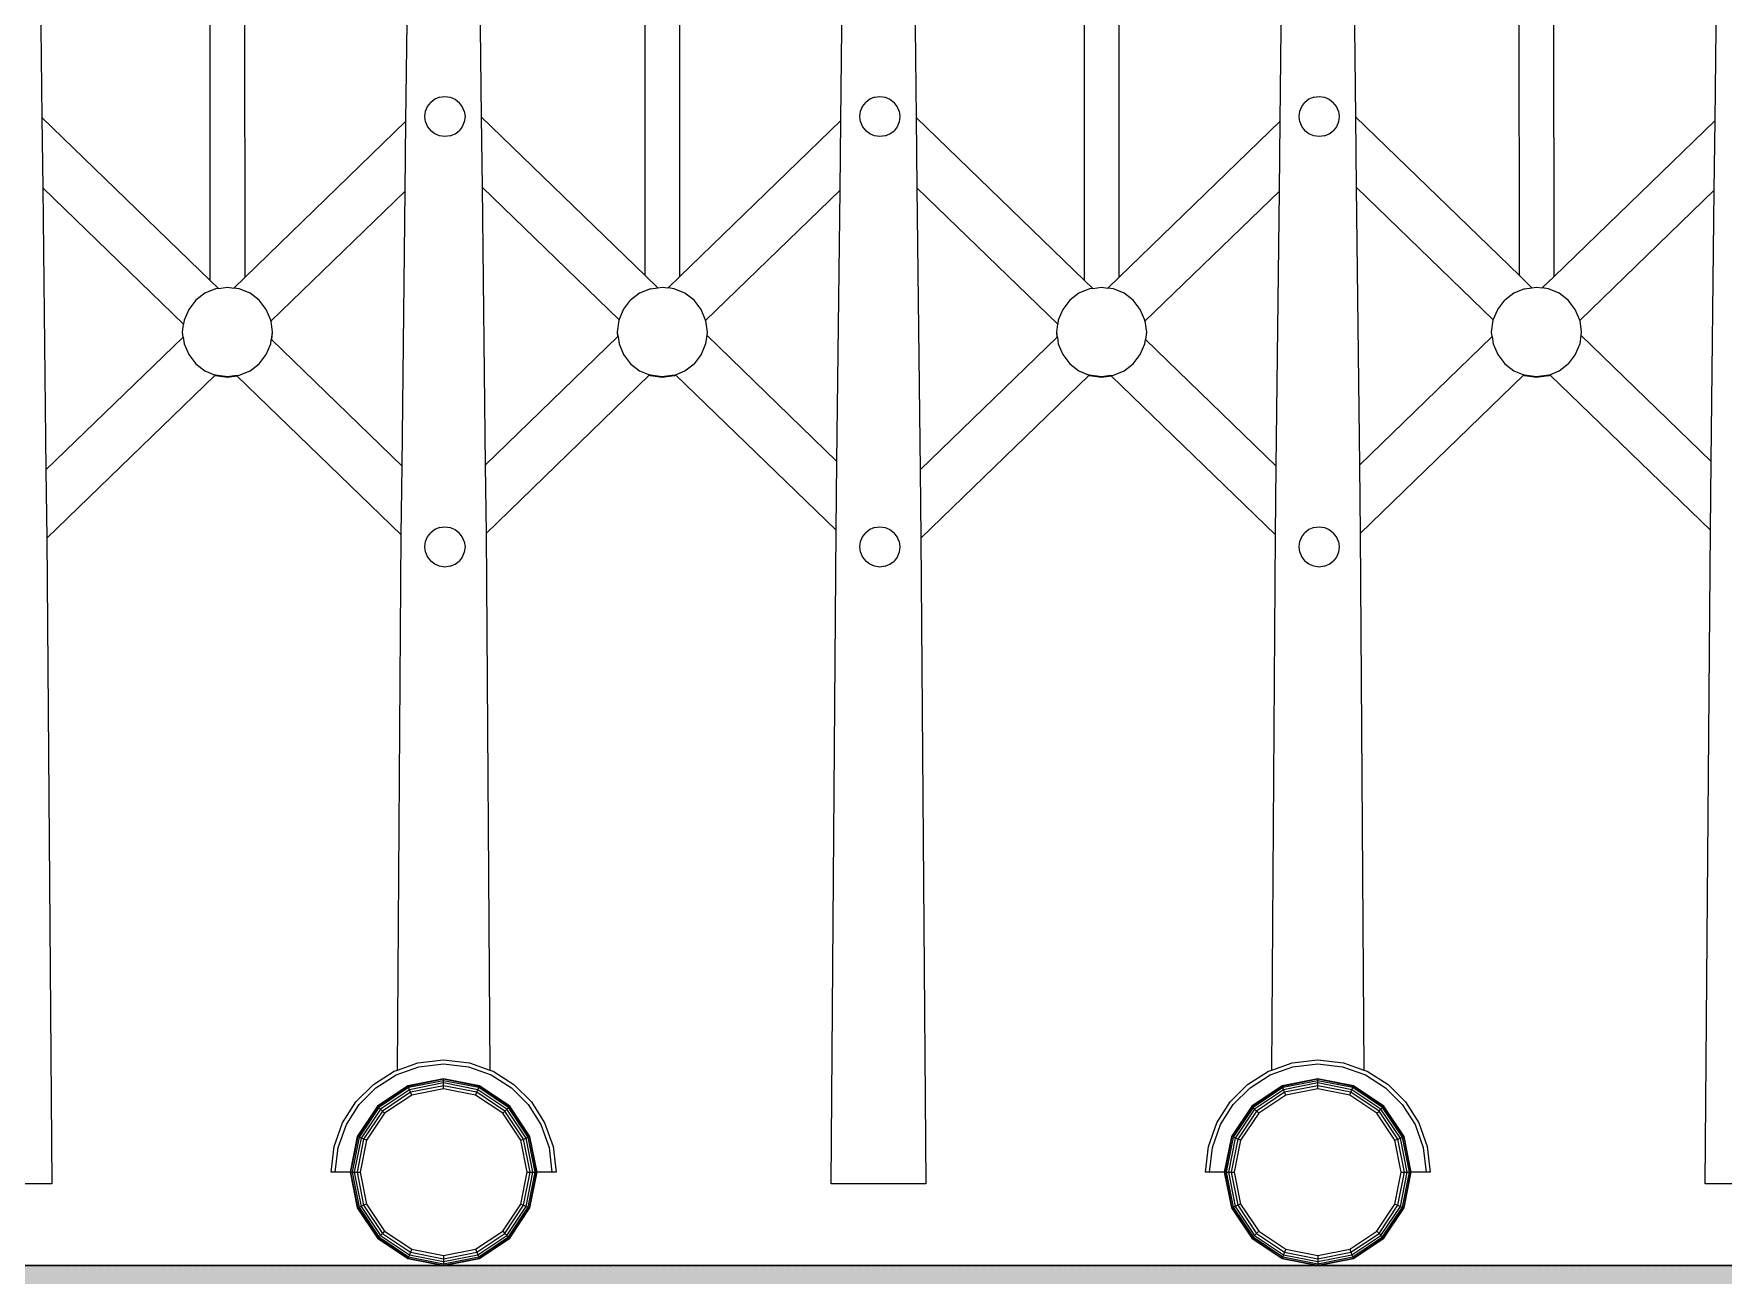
# Model space of a CAD drawing. Extents: x -202236 to 1002404, y -663931 to 1550022.
# Drawn here: x -61065 to -60052, y -351726 to -350982 of the extents above; entities that cross this region are included whole.
import ezdxf

# ---------------------------------------------------------------- set-up
doc = ezdxf.new("R2010")
doc.units = 0
doc.linetypes.add('DOTE', pattern=[2.42, 2, -0.2, 0.02, -0.2])
doc.layers.add('A-AXIS-DOTE', color=14, linetype='DOTE')
doc.layers.add('A-SFCE', color=30, linetype='Continuous')

msp = doc.modelspace()

# ---------------------------------------------------------------- hatches: boundary and pattern name
h = msp.add_hatch()
h.set_pattern_fill('混凝土', color=8, scale=15, angle=-21.69758, style=0, double=1)
h.set_pattern_definition([(50, (-68561.18, -351851.65), (107.589, -9.4128), [11.25, -123.75]), (355, (-68561.18, -351851.65), (-20.8127, 112.8288), [9, -99]), (100.4514, (-68552.21, -351852.44), (86.7764, 103.4159), [9.561, -105.1713]), (46.1842, (-68561.18, -351821.65), (160.0862, -24.8279), [16.875, -185.625]), (96.6356, (-68547.84, -351823.72), (140.1994, 146.1177), [14.3415, -157.757]), (351.1842, (-68561.18, -351821.65), (140.1993, 146.1178), [13.5, -148.5]), (21, (-68546.18, -351829.15), (89.53606, -60.39283), [11.25, -123.75]), (326, (-68546.18, -351829.15), (36.4973, 108.7725), [9, -99]), (71.4514, (-68538.72, -351834.18), (126.0334, 48.3796), [9.561, -105.1713]), (37.5, (-68561.177, -351851.65), (1.82398, 49.93408), [0, -97.8, 0, -100.5, 0, -99.375]), (7.5, (-68561.18, -351851.65), (39.46043, 59.16176), [0, -57.3, 0, -95.55, 0, -37.875]), (327.5, (-68594.627, -351851.65), (80.07337, -3.38323), [0, -37.5, 0, -117, 0, -155.25]), (317.5, (-68609.63, -351851.65), (87.47793, 15.01575), [0, -48.75, 0, -77.7, 0, -110.25])])
h.paths.add_polyline_path([(-55555.67, -351920.63), (-55555.67, -351720.63), (-70458.23, -351720.63), (-70458.23, -351920.63)])

# ---------------------------------------------------------------- linework, layer by layer
at = {"color": 250}
for p, q in [((-60698.53, -351126.81), (-60698.62, -350820.49)), ((-60677.7, -351127.29), (-60677.8, -350820.16)), ((-60174.42, -351126.81), (-60174.51, -350820.49)), ((-60153.6, -351127.29), (-60153.69, -350820.16)), ((-60959.27, -351129.65), (-60959.36, -350823.23)), ((-60938.44, -351127.71), (-60938.54, -350823)), ((-60435.16, -351129.65), (-60435.25, -350823.23)), ((-60414.33, -351127.71), (-60414.43, -350823)), ((-60841.94, -351034.17), (-60840.6, -350917.9)), ((-60798.15, -350916.96), (-60796.84, -351031.55)), ((-60581.19, -351033.75), (-60579.83, -350915.09)), ((-60317.83, -351034.17), (-60316.5, -350917.9)), ((-60274.04, -350916.96), (-60272.73, -351031.55)), ((-60057.09, -351033.75), (-60055.73, -350915.09)), ((-61061.46, -350922.2), (-61060.21, -351031.84)), ((-60537.35, -350922.2), (-60536.1, -351031.84)), ((-60828.96, -351025.33), (-60827.08, -351022.89)), ((-60824.65, -351021.01), (-60827.08, -351022.89)), ((-60821.77, -351019.8), (-60824.65, -351021.01)), ((-60821.77, -351019.8), (-60818.58, -351019.37)), ((-60818.58, -351019.37), (-60815.38, -351019.8)), ((-60815.38, -351019.8), (-60812.51, -351021.01)), ((-60812.51, -351021.01), (-60810.08, -351022.89)), ((-60808.2, -351025.33), (-60810.08, -351022.89)), ((-60568.22, -351025.33), (-60566.34, -351022.89)), ((-60563.91, -351021.01), (-60566.34, -351022.89)), ((-60561.04, -351019.8), (-60563.91, -351021.01)), ((-60561.04, -351019.8), (-60557.84, -351019.37)), ((-60557.84, -351019.37), (-60554.65, -351019.8)), ((-60554.65, -351019.8), (-60551.77, -351021.01)), ((-60551.77, -351021.01), (-60549.34, -351022.89)), ((-60547.46, -351025.33), (-60549.34, -351022.89)), ((-60304.85, -351025.33), (-60302.97, -351022.89)), ((-60300.54, -351021.01), (-60302.97, -351022.89)), ((-60297.66, -351019.8), (-60300.54, -351021.01)), ((-60297.66, -351019.8), (-60294.47, -351019.37)), ((-60294.47, -351019.37), (-60291.28, -351019.8)), ((-60291.28, -351019.8), (-60288.4, -351021.01)), ((-60288.4, -351021.01), (-60285.97, -351022.89)), ((-60284.09, -351025.33), (-60285.97, -351022.89)), ((-61060.21, -351031.84), (-60959.27, -351129.65)), ((-61060.21, -351031.84), (-61059.72, -351074.05)), ((-60830.6, -351031.39), (-60830.17, -351028.2)), ((-60830.17, -351034.59), (-60830.6, -351031.39)), ((-60830.17, -351028.2), (-60828.96, -351025.33)), ((-60806.98, -351028.2), (-60808.2, -351025.33)), ((-60806.98, -351028.2), (-60806.55, -351031.39)), ((-60806.55, -351031.39), (-60806.98, -351034.59)), ((-60796.84, -351031.55), (-60698.53, -351126.81)), ((-60796.84, -351031.55), (-60796.36, -351073.76)), ((-60569.87, -351031.39), (-60569.44, -351028.2)), ((-60569.44, -351034.59), (-60569.87, -351031.39)), ((-60569.44, -351028.2), (-60568.22, -351025.33)), ((-60546.24, -351028.2), (-60547.46, -351025.33)), ((-60546.24, -351028.2), (-60545.81, -351031.39)), ((-60545.81, -351031.39), (-60546.24, -351034.59)), ((-60536.1, -351031.84), (-60435.16, -351129.65)), ((-60536.1, -351031.84), (-60535.61, -351074.05)), ((-60306.5, -351031.39), (-60306.07, -351028.2)), ((-60306.07, -351034.59), (-60306.5, -351031.39)), ((-60306.07, -351028.2), (-60304.85, -351025.33)), ((-60282.87, -351028.2), (-60284.09, -351025.33)), ((-60282.87, -351028.2), (-60282.44, -351031.39)), ((-60282.44, -351031.39), (-60282.87, -351034.59)), ((-60272.73, -351031.55), (-60174.42, -351126.81)), ((-60272.73, -351031.55), (-60272.25, -351073.76)), ((-60938.44, -351127.71), (-60841.94, -351034.17)), ((-60842.42, -351076.04), (-60841.94, -351034.17)), ((-60830.17, -351034.59), (-60828.96, -351037.46)), ((-60828.96, -351037.46), (-60827.08, -351039.89)), ((-60824.65, -351041.78), (-60827.08, -351039.89)), ((-60821.77, -351042.99), (-60824.65, -351041.78)), ((-60818.58, -351043.42), (-60821.77, -351042.99)), ((-60815.38, -351042.99), (-60818.58, -351043.42)), ((-60815.38, -351042.99), (-60812.51, -351041.78)), ((-60812.51, -351041.78), (-60810.08, -351039.89)), ((-60808.2, -351037.46), (-60810.08, -351039.89)), ((-60806.98, -351034.59), (-60808.2, -351037.46)), ((-60677.7, -351127.29), (-60581.19, -351033.75)), ((-60581.67, -351075.62), (-60581.19, -351033.75)), ((-60569.44, -351034.59), (-60568.22, -351037.46)), ((-60568.22, -351037.46), (-60566.34, -351039.89)), ((-60563.91, -351041.78), (-60566.34, -351039.89)), ((-60561.04, -351042.99), (-60563.91, -351041.78)), ((-60557.84, -351043.42), (-60561.04, -351042.99)), ((-60554.65, -351042.99), (-60557.84, -351043.42)), ((-60554.65, -351042.99), (-60551.77, -351041.78)), ((-60551.77, -351041.78), (-60549.34, -351039.89)), ((-60547.46, -351037.46), (-60549.34, -351039.89)), ((-60546.24, -351034.59), (-60547.46, -351037.46)), ((-60414.33, -351127.71), (-60317.83, -351034.17)), ((-60318.31, -351076.04), (-60317.83, -351034.17)), ((-60306.07, -351034.59), (-60304.85, -351037.46)), ((-60304.85, -351037.46), (-60302.97, -351039.89)), ((-60300.54, -351041.78), (-60302.97, -351039.89)), ((-60297.66, -351042.99), (-60300.54, -351041.78)), ((-60294.47, -351043.42), (-60297.66, -351042.99)), ((-60291.28, -351042.99), (-60294.47, -351043.42)), ((-60291.28, -351042.99), (-60288.4, -351041.78)), ((-60288.4, -351041.78), (-60285.97, -351039.89)), ((-60284.09, -351037.46), (-60285.97, -351039.89)), ((-60282.87, -351034.59), (-60284.09, -351037.46)), ((-60153.6, -351127.29), (-60057.09, -351033.75)), ((-60057.57, -351075.62), (-60057.09, -351033.75)), ((-60714.19, -351153.38), (-60796.36, -351073.76)), ((-60796.36, -351073.76), (-60794.44, -351240.45)), ((-60190.08, -351153.38), (-60272.25, -351073.76)), ((-60272.25, -351073.76), (-60270.34, -351240.45)), ((-60975.28, -351155.88), (-61059.72, -351074.05)), ((-61059.72, -351074.05), (-61057.78, -351243.38)), ((-60842.42, -351076.04), (-60922.98, -351154.13)), ((-60844.31, -351241.05), (-60842.42, -351076.04)), ((-60581.67, -351075.62), (-60662.29, -351153.76)), ((-60583.54, -351238.24), (-60581.67, -351075.62)), ((-60451.17, -351155.88), (-60535.61, -351074.05)), ((-60535.61, -351074.05), (-60533.67, -351243.38)), ((-60318.31, -351076.04), (-60398.88, -351154.13)), ((-60320.2, -351241.05), (-60318.31, -351076.04)), ((-60057.57, -351075.62), (-60138.19, -351153.76)), ((-60059.43, -351238.24), (-60057.57, -351075.62)), ((-60956.16, -351134.67), (-60962.59, -351137.38)), ((-60959.27, -351129.65), (-60954.34, -351134.42)), ((-60954.34, -351134.42), (-60956.16, -351134.67)), ((-60954.34, -351134.42), (-60949.02, -351133.71)), ((-60949.02, -351133.71), (-60945.17, -351134.22)), ((-60945.17, -351134.22), (-60938.44, -351127.71)), ((-60941.87, -351134.67), (-60945.17, -351134.22)), ((-60935.44, -351137.38), (-60941.87, -351134.67)), ((-60695.43, -351134.67), (-60701.85, -351137.38)), ((-60698.53, -351126.81), (-60691.03, -351134.08)), ((-60695.43, -351134.67), (-60691.03, -351134.08)), ((-60691.03, -351134.08), (-60688.28, -351133.71)), ((-60688.28, -351133.71), (-60684.8, -351134.17)), ((-60677.7, -351127.29), (-60684.8, -351134.17)), ((-60681.13, -351134.67), (-60684.8, -351134.17)), ((-60674.7, -351137.38), (-60681.13, -351134.67)), ((-60432.05, -351134.67), (-60438.48, -351137.38)), ((-60435.16, -351129.65), (-60430.24, -351134.42)), ((-60430.24, -351134.42), (-60432.05, -351134.67)), ((-60430.24, -351134.42), (-60424.91, -351133.71)), ((-60424.91, -351133.71), (-60421.06, -351134.22)), ((-60421.06, -351134.22), (-60414.33, -351127.71)), ((-60417.76, -351134.67), (-60421.06, -351134.22)), ((-60411.33, -351137.38), (-60417.76, -351134.67)), ((-60171.32, -351134.67), (-60177.74, -351137.38)), ((-60174.42, -351126.81), (-60166.92, -351134.08)), ((-60171.32, -351134.67), (-60166.92, -351134.08)), ((-60166.92, -351134.08), (-60164.17, -351133.71)), ((-60164.17, -351133.71), (-60160.7, -351134.17)), ((-60153.6, -351127.29), (-60160.7, -351134.17)), ((-60157.02, -351134.67), (-60160.7, -351134.17)), ((-60150.6, -351137.38), (-60157.02, -351134.67)), ((-60968.03, -351141.59), (-60972.24, -351147.04)), ((-60962.59, -351137.38), (-60968.03, -351141.59)), ((-60930, -351141.59), (-60935.44, -351137.38)), ((-60925.79, -351147.04), (-60930, -351141.59)), ((-60711.51, -351147.04), (-60707.3, -351141.59)), ((-60701.85, -351137.38), (-60707.3, -351141.59)), ((-60669.26, -351141.59), (-60674.7, -351137.38)), ((-60665.05, -351147.04), (-60669.26, -351141.59)), ((-60443.93, -351141.59), (-60448.14, -351147.04)), ((-60438.48, -351137.38), (-60443.93, -351141.59)), ((-60405.89, -351141.59), (-60411.33, -351137.38)), ((-60401.68, -351147.04), (-60405.89, -351141.59)), ((-60187.4, -351147.04), (-60183.19, -351141.59)), ((-60177.74, -351137.38), (-60183.19, -351141.59)), ((-60145.15, -351141.59), (-60150.6, -351137.38)), ((-60140.94, -351147.04), (-60145.15, -351141.59)), ((-60974.96, -351153.46), (-60975.28, -351155.88)), ((-60972.24, -351147.04), (-60974.96, -351153.46)), ((-60923.07, -351153.46), (-60925.79, -351147.04)), ((-60922.98, -351154.13), (-60923.07, -351153.46)), ((-60922.98, -351154.13), (-60922.11, -351160.61)), ((-60715.18, -351160.61), (-60714.22, -351153.46)), ((-60714.22, -351153.46), (-60714.19, -351153.38)), ((-60714.19, -351153.38), (-60711.51, -351147.04)), ((-60662.33, -351153.46), (-60665.05, -351147.04)), ((-60662.29, -351153.76), (-60662.33, -351153.46)), ((-60662.29, -351153.76), (-60661.37, -351160.61)), ((-60450.85, -351153.46), (-60451.17, -351155.88)), ((-60448.14, -351147.04), (-60450.85, -351153.46)), ((-60398.96, -351153.46), (-60401.68, -351147.04)), ((-60398.88, -351154.13), (-60398.96, -351153.46)), ((-60398.88, -351154.13), (-60398, -351160.61)), ((-60191.07, -351160.61), (-60190.11, -351153.46)), ((-60190.11, -351153.46), (-60190.08, -351153.38)), ((-60190.08, -351153.38), (-60187.4, -351147.04)), ((-60138.23, -351153.46), (-60140.94, -351147.04)), ((-60138.19, -351153.76), (-60138.23, -351153.46)), ((-60138.19, -351153.76), (-60137.26, -351160.61)), ((-61057.78, -351243.38), (-60975.55, -351163.67)), ((-60975.92, -351160.61), (-60975.28, -351155.88)), ((-60975.9, -351160.77), (-60975.92, -351160.61)), ((-60975.92, -351160.92), (-60975.9, -351160.77)), ((-60975.55, -351163.67), (-60975.92, -351160.92)), ((-60975.51, -351163.64), (-60975.9, -351160.77)), ((-60975.55, -351163.67), (-60975.51, -351163.64)), ((-60975.51, -351163.64), (-60974.96, -351167.76)), ((-60923.07, -351167.76), (-60922.71, -351165.08)), ((-60922.13, -351160.77), (-60922.71, -351165.08)), ((-60922.71, -351165.08), (-60922.67, -351165.11)), ((-60922.11, -351160.92), (-60922.67, -351165.11)), ((-60922.67, -351165.11), (-60844.31, -351241.05)), ((-60922.11, -351160.61), (-60922.13, -351160.77)), ((-60922.13, -351160.77), (-60922.11, -351160.92)), ((-60794.44, -351240.45), (-60714.86, -351163.31)), ((-60715.16, -351160.77), (-60715.18, -351160.61)), ((-60715.18, -351160.92), (-60715.16, -351160.77)), ((-60714.86, -351163.31), (-60715.18, -351160.92)), ((-60714.82, -351163.27), (-60715.16, -351160.77)), ((-60714.86, -351163.31), (-60714.82, -351163.27)), ((-60714.82, -351163.27), (-60714.22, -351167.76)), ((-60661.64, -351162.56), (-60662.33, -351167.76)), ((-60661.39, -351160.77), (-60661.64, -351162.56)), ((-60661.64, -351162.56), (-60661.6, -351162.6)), ((-60661.37, -351160.92), (-60661.6, -351162.6)), ((-60661.6, -351162.6), (-60583.54, -351238.24)), ((-60661.37, -351160.61), (-60661.39, -351160.77)), ((-60661.39, -351160.77), (-60661.37, -351160.92)), ((-60533.67, -351243.38), (-60451.44, -351163.67)), ((-60451.81, -351160.61), (-60451.17, -351155.88)), ((-60451.79, -351160.77), (-60451.81, -351160.61)), ((-60451.81, -351160.92), (-60451.79, -351160.77)), ((-60451.44, -351163.67), (-60451.81, -351160.92)), ((-60451.4, -351163.64), (-60451.79, -351160.77)), ((-60451.44, -351163.67), (-60451.4, -351163.64)), ((-60451.4, -351163.64), (-60450.85, -351167.76)), ((-60398.96, -351167.76), (-60398.6, -351165.08)), ((-60398.02, -351160.77), (-60398.6, -351165.08)), ((-60398.6, -351165.08), (-60398.57, -351165.11)), ((-60398, -351160.92), (-60398.57, -351165.11)), ((-60398.57, -351165.11), (-60320.2, -351241.05)), ((-60398, -351160.61), (-60398.02, -351160.77)), ((-60398.02, -351160.77), (-60398, -351160.92)), ((-60270.34, -351240.45), (-60190.75, -351163.31)), ((-60191.05, -351160.77), (-60191.07, -351160.61)), ((-60191.07, -351160.92), (-60191.05, -351160.77)), ((-60190.75, -351163.31), (-60191.07, -351160.92)), ((-60190.72, -351163.27), (-60191.05, -351160.77)), ((-60190.75, -351163.31), (-60190.72, -351163.27)), ((-60190.72, -351163.27), (-60190.11, -351167.76)), ((-60137.53, -351162.56), (-60138.23, -351167.76)), ((-60137.29, -351160.77), (-60137.53, -351162.56)), ((-60137.53, -351162.56), (-60137.49, -351162.6)), ((-60137.26, -351160.92), (-60137.49, -351162.6)), ((-60137.49, -351162.6), (-60059.43, -351238.24)), ((-60137.26, -351160.61), (-60137.29, -351160.77)), ((-60137.29, -351160.77), (-60137.26, -351160.92)), ((-60974.96, -351167.76), (-60972.24, -351174.18)), ((-60972.24, -351174.18), (-60968.03, -351179.63)), ((-60930, -351179.63), (-60925.79, -351174.18)), ((-60925.79, -351174.18), (-60923.07, -351167.76)), ((-60714.22, -351167.76), (-60711.51, -351174.18)), ((-60711.51, -351174.18), (-60707.3, -351179.63)), ((-60665.05, -351174.18), (-60669.26, -351179.63)), ((-60662.33, -351167.76), (-60665.05, -351174.18)), ((-60450.85, -351167.76), (-60448.14, -351174.18)), ((-60448.14, -351174.18), (-60443.93, -351179.63)), ((-60405.89, -351179.63), (-60401.68, -351174.18)), ((-60401.68, -351174.18), (-60398.96, -351167.76)), ((-60190.11, -351167.76), (-60187.4, -351174.18)), ((-60187.4, -351174.18), (-60183.19, -351179.63)), ((-60140.94, -351174.18), (-60145.15, -351179.63)), ((-60138.23, -351167.76), (-60140.94, -351174.18)), ((-60968.03, -351179.63), (-60962.59, -351183.84)), ((-60962.59, -351183.84), (-60956.35, -351186.47)), ((-60941.87, -351186.55), (-60935.44, -351183.84)), ((-60935.44, -351183.84), (-60930, -351179.63)), ((-60707.3, -351179.63), (-60701.85, -351183.84)), ((-60701.85, -351183.84), (-60695.91, -351186.35)), ((-60680.31, -351186.21), (-60674.7, -351183.84)), ((-60674.7, -351183.84), (-60669.26, -351179.63)), ((-60443.93, -351179.63), (-60438.48, -351183.84)), ((-60438.48, -351183.84), (-60432.25, -351186.47)), ((-60417.76, -351186.55), (-60411.33, -351183.84)), ((-60411.33, -351183.84), (-60405.89, -351179.63)), ((-60183.19, -351179.63), (-60177.74, -351183.84)), ((-60177.74, -351183.84), (-60171.81, -351186.35)), ((-60156.2, -351186.21), (-60150.6, -351183.84)), ((-60150.6, -351183.84), (-60145.15, -351179.63)), ((-60956.58, -351186.69), (-61057.31, -351284.33)), ((-60956.35, -351186.47), (-60956.58, -351186.69)), ((-60956.16, -351186.86), (-60956.58, -351186.69)), ((-60956.16, -351186.55), (-60956.35, -351186.47)), ((-60949.02, -351187.52), (-60956.16, -351186.55)), ((-60949.02, -351187.82), (-60956.16, -351186.86)), ((-60943.41, -351186.76), (-60949.02, -351187.52)), ((-60943.13, -351187.03), (-60949.02, -351187.82)), ((-60943.41, -351186.76), (-60941.87, -351186.55)), ((-60943.13, -351187.03), (-60943.41, -351186.76)), ((-60844.78, -351282.33), (-60943.13, -351187.03)), ((-60696.14, -351186.56), (-60793.97, -351281.4)), ((-60695.91, -351186.35), (-60696.14, -351186.56)), ((-60695.43, -351186.86), (-60696.14, -351186.56)), ((-60695.43, -351186.55), (-60695.91, -351186.35)), ((-60688.28, -351187.52), (-60695.43, -351186.55)), ((-60688.28, -351187.82), (-60695.43, -351186.86)), ((-60681.13, -351186.55), (-60688.28, -351187.52)), ((-60681.13, -351186.86), (-60688.28, -351187.82)), ((-60681.13, -351186.55), (-60680.31, -351186.21)), ((-60681.13, -351186.86), (-60680.09, -351186.42)), ((-60680.09, -351186.42), (-60680.31, -351186.21)), ((-60584.01, -351279.52), (-60680.09, -351186.42)), ((-60432.47, -351186.69), (-60533.2, -351284.33)), ((-60432.25, -351186.47), (-60432.47, -351186.69)), ((-60432.05, -351186.86), (-60432.47, -351186.69)), ((-60432.05, -351186.55), (-60432.25, -351186.47)), ((-60424.91, -351187.52), (-60432.05, -351186.55)), ((-60424.91, -351187.82), (-60432.05, -351186.86)), ((-60419.3, -351186.76), (-60424.91, -351187.52)), ((-60419.02, -351187.03), (-60424.91, -351187.82)), ((-60419.3, -351186.76), (-60417.76, -351186.55)), ((-60419.02, -351187.03), (-60419.3, -351186.76)), ((-60320.67, -351282.33), (-60419.02, -351187.03)), ((-60172.03, -351186.56), (-60269.87, -351281.4)), ((-60171.81, -351186.35), (-60172.03, -351186.56)), ((-60171.32, -351186.86), (-60172.03, -351186.56)), ((-60171.32, -351186.55), (-60171.81, -351186.35)), ((-60164.17, -351187.52), (-60171.32, -351186.55)), ((-60164.17, -351187.82), (-60171.32, -351186.86)), ((-60157.02, -351186.55), (-60164.17, -351187.52)), ((-60157.02, -351186.86), (-60164.17, -351187.82)), ((-60157.02, -351186.55), (-60156.2, -351186.21)), ((-60157.02, -351186.86), (-60155.98, -351186.42)), ((-60155.98, -351186.42), (-60156.2, -351186.21)), ((-60059.9, -351279.52), (-60155.98, -351186.42)), ((-61057.78, -351243.38), (-61057.31, -351284.33)), ((-60844.78, -351282.33), (-60844.31, -351241.05)), ((-60794.44, -351240.45), (-60793.97, -351281.4)), ((-60584.01, -351279.52), (-60583.54, -351238.24)), ((-60533.67, -351243.38), (-60533.2, -351284.33)), ((-60320.67, -351282.33), (-60320.2, -351241.05)), ((-60270.34, -351240.45), (-60269.87, -351281.4)), ((-60059.9, -351279.52), (-60059.43, -351238.24)), ((-61057.31, -351284.33), (-61054.33, -351671.58)), ((-60847, -351603.33), (-60844.78, -351282.33)), ((-60830.6, -351289.55), (-60830.17, -351286.35)), ((-60830.17, -351286.35), (-60828.96, -351283.48)), ((-60828.96, -351283.48), (-60827.08, -351281.05)), ((-60824.65, -351279.17), (-60827.08, -351281.05)), ((-60821.77, -351277.95), (-60824.65, -351279.17)), ((-60821.77, -351277.95), (-60818.58, -351277.52)), ((-60818.58, -351277.52), (-60815.38, -351277.95)), ((-60815.38, -351277.95), (-60812.51, -351279.17)), ((-60812.51, -351279.17), (-60810.08, -351281.05)), ((-60808.2, -351283.48), (-60810.08, -351281.05)), ((-60806.98, -351286.35), (-60808.2, -351283.48)), ((-60806.98, -351286.35), (-60806.55, -351289.55)), ((-60793.97, -351281.4), (-60791.75, -351603.33)), ((-60587.04, -351671.58), (-60584.01, -351279.52)), ((-60569.87, -351289.55), (-60569.44, -351286.35)), ((-60569.44, -351286.35), (-60568.22, -351283.48)), ((-60568.22, -351283.48), (-60566.34, -351281.05)), ((-60563.91, -351279.17), (-60566.34, -351281.05)), ((-60561.04, -351277.95), (-60563.91, -351279.17)), ((-60561.04, -351277.95), (-60557.84, -351277.52)), ((-60557.84, -351277.52), (-60554.65, -351277.95)), ((-60554.65, -351277.95), (-60551.77, -351279.17)), ((-60551.77, -351279.17), (-60549.34, -351281.05)), ((-60547.46, -351283.48), (-60549.34, -351281.05)), ((-60546.24, -351286.35), (-60547.46, -351283.48)), ((-60546.24, -351286.35), (-60545.81, -351289.55)), ((-60533.2, -351284.33), (-60530.23, -351671.58)), ((-60322.89, -351603.33), (-60320.67, -351282.33)), ((-60306.5, -351289.55), (-60306.07, -351286.35)), ((-60306.07, -351286.35), (-60304.85, -351283.48)), ((-60304.85, -351283.48), (-60302.97, -351281.05)), ((-60300.54, -351279.17), (-60302.97, -351281.05)), ((-60297.66, -351277.95), (-60300.54, -351279.17)), ((-60297.66, -351277.95), (-60294.47, -351277.52)), ((-60294.47, -351277.52), (-60291.28, -351277.95)), ((-60291.28, -351277.95), (-60288.4, -351279.17)), ((-60288.4, -351279.17), (-60285.97, -351281.05)), ((-60284.09, -351283.48), (-60285.97, -351281.05)), ((-60282.87, -351286.35), (-60284.09, -351283.48)), ((-60282.87, -351286.35), (-60282.44, -351289.55)), ((-60269.87, -351281.4), (-60267.64, -351603.33)), ((-60062.94, -351671.58), (-60059.9, -351279.52)), ((-60830.17, -351292.74), (-60830.6, -351289.55)), ((-60830.17, -351292.74), (-60828.96, -351295.62)), ((-60828.96, -351295.62), (-60827.08, -351298.05)), ((-60808.2, -351295.62), (-60810.08, -351298.05)), ((-60806.98, -351292.74), (-60808.2, -351295.62)), ((-60806.55, -351289.55), (-60806.98, -351292.74)), ((-60569.44, -351292.74), (-60569.87, -351289.55)), ((-60569.44, -351292.74), (-60568.22, -351295.62)), ((-60568.22, -351295.62), (-60566.34, -351298.05)), ((-60547.46, -351295.62), (-60549.34, -351298.05)), ((-60546.24, -351292.74), (-60547.46, -351295.62)), ((-60545.81, -351289.55), (-60546.24, -351292.74)), ((-60306.07, -351292.74), (-60306.5, -351289.55)), ((-60306.07, -351292.74), (-60304.85, -351295.62)), ((-60304.85, -351295.62), (-60302.97, -351298.05)), ((-60284.09, -351295.62), (-60285.97, -351298.05)), ((-60282.87, -351292.74), (-60284.09, -351295.62)), ((-60282.44, -351289.55), (-60282.87, -351292.74)), ((-60824.65, -351299.93), (-60827.08, -351298.05)), ((-60821.77, -351301.14), (-60824.65, -351299.93)), ((-60818.58, -351301.57), (-60821.77, -351301.14)), ((-60815.38, -351301.14), (-60818.58, -351301.57)), ((-60815.38, -351301.14), (-60812.51, -351299.93)), ((-60812.51, -351299.93), (-60810.08, -351298.05)), ((-60563.91, -351299.93), (-60566.34, -351298.05)), ((-60561.04, -351301.14), (-60563.91, -351299.93)), ((-60557.84, -351301.57), (-60561.04, -351301.14)), ((-60554.65, -351301.14), (-60557.84, -351301.57)), ((-60554.65, -351301.14), (-60551.77, -351299.93)), ((-60551.77, -351299.93), (-60549.34, -351298.05)), ((-60300.54, -351299.93), (-60302.97, -351298.05)), ((-60297.66, -351301.14), (-60300.54, -351299.93)), ((-60294.47, -351301.57), (-60297.66, -351301.14)), ((-60291.28, -351301.14), (-60294.47, -351301.57)), ((-60291.28, -351301.14), (-60288.4, -351299.93)), ((-60288.4, -351299.93), (-60285.97, -351298.05)), ((-60847, -351603.33), (-60834.82, -351598.97)), ((-60834.82, -351598.97), (-60819.37, -351597.19)), ((-60834.26, -351601.37), (-60819.37, -351599.65)), ((-60819.37, -351597.19), (-60803.93, -351598.97)), ((-60819.37, -351599.65), (-60804.49, -351601.37)), ((-60803.93, -351598.97), (-60791.75, -351603.33)), ((-60322.89, -351603.33), (-60310.71, -351598.97)), ((-60310.71, -351598.97), (-60295.26, -351597.19)), ((-60310.15, -351601.37), (-60295.26, -351599.65)), ((-60295.26, -351597.19), (-60279.82, -351598.97)), ((-60295.26, -351599.65), (-60280.38, -351601.37)), ((-60279.82, -351598.97), (-60267.64, -351603.33)), ((-60861.52, -351612.01), (-60849, -351604.05)), ((-60859.99, -351613.93), (-60847.93, -351606.26)), ((-60849, -351604.05), (-60847, -351603.33)), ((-60847.93, -351606.26), (-60834.26, -351601.37)), ((-60819.37, -351608.56), (-60840.82, -351612.82)), ((-60819.37, -351608.85), (-60840.71, -351613.09)), ((-60819.37, -351609.7), (-60840.38, -351613.88)), ((-60797.93, -351612.82), (-60819.37, -351608.56)), ((-60819.37, -351608.85), (-60819.37, -351608.56)), ((-60798.04, -351613.09), (-60819.37, -351608.85)), ((-60819.37, -351609.7), (-60819.37, -351608.85)), ((-60798.36, -351613.88), (-60819.37, -351609.7)), ((-60819.37, -351611.02), (-60819.37, -351609.7)), ((-60804.49, -351601.37), (-60790.82, -351606.26)), ((-60791.75, -351603.33), (-60789.74, -351604.05)), ((-60790.82, -351606.26), (-60778.76, -351613.93)), ((-60789.74, -351604.05), (-60777.23, -351612.01)), ((-60337.41, -351612.01), (-60324.89, -351604.05)), ((-60335.88, -351613.93), (-60323.82, -351606.26)), ((-60324.89, -351604.05), (-60322.89, -351603.33)), ((-60323.82, -351606.26), (-60310.15, -351601.37)), ((-60295.26, -351608.56), (-60316.71, -351612.82)), ((-60295.26, -351608.85), (-60316.6, -351613.09)), ((-60295.26, -351609.7), (-60316.27, -351613.88)), ((-60273.82, -351612.82), (-60295.26, -351608.56)), ((-60295.26, -351608.85), (-60295.26, -351608.56)), ((-60273.93, -351613.09), (-60295.26, -351608.85)), ((-60295.26, -351609.7), (-60295.26, -351608.85)), ((-60274.26, -351613.88), (-60295.26, -351609.7)), ((-60295.26, -351611.02), (-60295.26, -351609.7)), ((-60280.38, -351601.37), (-60266.71, -351606.26)), ((-60267.64, -351603.33), (-60265.64, -351604.05)), ((-60266.71, -351606.26), (-60254.65, -351613.93)), ((-60265.64, -351604.05), (-60253.12, -351612.01)), ((-60871.96, -351622.45), (-60861.52, -351612.01)), ((-60870.04, -351624), (-60859.99, -351613.93)), ((-60840.82, -351612.82), (-60859, -351624.97)), ((-60840.71, -351613.09), (-60858.79, -351625.18)), ((-60840.38, -351613.88), (-60858.19, -351625.78)), ((-60839.87, -351615.1), (-60857.26, -351626.71)), ((-60839.24, -351616.64), (-60856.08, -351627.89)), ((-60838.53, -351618.35), (-60854.77, -351629.2)), ((-60840.71, -351613.09), (-60840.82, -351612.82)), ((-60840.38, -351613.88), (-60840.71, -351613.09)), ((-60839.87, -351615.1), (-60840.38, -351613.88)), ((-60819.37, -351611.02), (-60839.87, -351615.1)), ((-60839.24, -351616.64), (-60839.87, -351615.1)), ((-60819.37, -351612.69), (-60839.24, -351616.64)), ((-60838.53, -351618.35), (-60839.24, -351616.64)), ((-60819.37, -351614.53), (-60838.53, -351618.35)), ((-60798.87, -351615.1), (-60819.37, -351611.02)), ((-60819.37, -351612.69), (-60819.37, -351611.02)), ((-60799.51, -351616.64), (-60819.37, -351612.69)), ((-60819.37, -351614.53), (-60819.37, -351612.69)), ((-60800.22, -351618.35), (-60819.37, -351614.53)), ((-60800.22, -351618.35), (-60799.51, -351616.64)), ((-60783.97, -351629.2), (-60800.22, -351618.35)), ((-60799.51, -351616.64), (-60798.87, -351615.1)), ((-60782.67, -351627.89), (-60799.51, -351616.64)), ((-60798.87, -351615.1), (-60798.36, -351613.88)), ((-60781.49, -351626.71), (-60798.87, -351615.1)), ((-60798.36, -351613.88), (-60798.04, -351613.09)), ((-60780.55, -351625.78), (-60798.36, -351613.88)), ((-60798.04, -351613.09), (-60797.93, -351612.82)), ((-60779.95, -351625.18), (-60798.04, -351613.09)), ((-60779.75, -351624.97), (-60797.93, -351612.82)), ((-60778.76, -351613.93), (-60768.7, -351624)), ((-60777.23, -351612.01), (-60766.78, -351622.45)), ((-60347.85, -351622.45), (-60337.41, -351612.01)), ((-60345.94, -351624), (-60335.88, -351613.93)), ((-60316.71, -351612.82), (-60334.89, -351624.97)), ((-60316.6, -351613.09), (-60334.68, -351625.18)), ((-60316.27, -351613.88), (-60334.08, -351625.78)), ((-60315.77, -351615.1), (-60333.15, -351626.71)), ((-60315.13, -351616.64), (-60331.97, -351627.89)), ((-60314.42, -351618.35), (-60330.66, -351629.2)), ((-60316.6, -351613.09), (-60316.71, -351612.82)), ((-60316.27, -351613.88), (-60316.6, -351613.09)), ((-60315.77, -351615.1), (-60316.27, -351613.88)), ((-60295.26, -351611.02), (-60315.77, -351615.1)), ((-60315.13, -351616.64), (-60315.77, -351615.1)), ((-60295.26, -351612.69), (-60315.13, -351616.64)), ((-60314.42, -351618.35), (-60315.13, -351616.64)), ((-60295.26, -351614.53), (-60314.42, -351618.35)), ((-60274.76, -351615.1), (-60295.26, -351611.02)), ((-60295.26, -351612.69), (-60295.26, -351611.02)), ((-60275.4, -351616.64), (-60295.26, -351612.69)), ((-60295.26, -351614.53), (-60295.26, -351612.69)), ((-60276.11, -351618.35), (-60295.26, -351614.53)), ((-60276.11, -351618.35), (-60275.4, -351616.64)), ((-60259.87, -351629.2), (-60276.11, -351618.35)), ((-60275.4, -351616.64), (-60274.76, -351615.1)), ((-60258.56, -351627.89), (-60275.4, -351616.64)), ((-60274.76, -351615.1), (-60274.26, -351613.88)), ((-60257.38, -351626.71), (-60274.76, -351615.1)), ((-60274.26, -351613.88), (-60273.93, -351613.09)), ((-60256.45, -351625.78), (-60274.26, -351613.88)), ((-60273.93, -351613.09), (-60273.82, -351612.82)), ((-60255.85, -351625.18), (-60273.93, -351613.09)), ((-60255.64, -351624.97), (-60273.82, -351612.82)), ((-60254.65, -351613.93), (-60244.59, -351624)), ((-60253.12, -351612.01), (-60242.68, -351622.45)), ((-60879.92, -351634.97), (-60871.96, -351622.45)), ((-60877.71, -351636.06), (-60870.04, -351624)), ((-60859, -351624.97), (-60871.15, -351643.15)), ((-60858.79, -351625.18), (-60870.88, -351643.26)), ((-60858.19, -351625.78), (-60870.09, -351643.59)), ((-60857.26, -351626.71), (-60868.87, -351644.09)), ((-60856.08, -351627.89), (-60867.33, -351644.73)), ((-60854.77, -351629.2), (-60865.62, -351645.44)), ((-60858.79, -351625.18), (-60859, -351624.97)), ((-60858.19, -351625.78), (-60858.79, -351625.18)), ((-60857.26, -351626.71), (-60858.19, -351625.78)), ((-60856.08, -351627.89), (-60857.26, -351626.71)), ((-60854.77, -351629.2), (-60856.08, -351627.89)), ((-60783.97, -351629.2), (-60782.67, -351627.89)), ((-60773.12, -351645.44), (-60783.97, -351629.2)), ((-60782.67, -351627.89), (-60781.49, -351626.71)), ((-60771.42, -351644.73), (-60782.67, -351627.89)), ((-60781.49, -351626.71), (-60780.55, -351625.78)), ((-60769.88, -351644.09), (-60781.49, -351626.71)), ((-60780.55, -351625.78), (-60779.95, -351625.18)), ((-60768.65, -351643.59), (-60780.55, -351625.78)), ((-60779.95, -351625.18), (-60779.75, -351624.97)), ((-60767.87, -351643.26), (-60779.95, -351625.18)), ((-60767.6, -351643.15), (-60779.75, -351624.97)), ((-60768.7, -351624), (-60761.03, -351636.06)), ((-60766.78, -351622.45), (-60758.82, -351634.97)), ((-60355.81, -351634.97), (-60347.85, -351622.45)), ((-60353.61, -351636.06), (-60345.94, -351624)), ((-60334.89, -351624.97), (-60347.04, -351643.15)), ((-60334.68, -351625.18), (-60346.77, -351643.26)), ((-60334.08, -351625.78), (-60345.98, -351643.59)), ((-60333.15, -351626.71), (-60344.76, -351644.09)), ((-60331.97, -351627.89), (-60343.22, -351644.73)), ((-60330.66, -351629.2), (-60341.51, -351645.44)), ((-60334.68, -351625.18), (-60334.89, -351624.97)), ((-60334.08, -351625.78), (-60334.68, -351625.18)), ((-60333.15, -351626.71), (-60334.08, -351625.78)), ((-60331.97, -351627.89), (-60333.15, -351626.71)), ((-60330.66, -351629.2), (-60331.97, -351627.89)), ((-60259.87, -351629.2), (-60258.56, -351627.89)), ((-60249.01, -351645.44), (-60259.87, -351629.2)), ((-60258.56, -351627.89), (-60257.38, -351626.71)), ((-60247.31, -351644.73), (-60258.56, -351627.89)), ((-60257.38, -351626.71), (-60256.45, -351625.78)), ((-60245.77, -351644.09), (-60257.38, -351626.71)), ((-60256.45, -351625.78), (-60255.85, -351625.18)), ((-60244.55, -351643.59), (-60256.45, -351625.78)), ((-60255.85, -351625.18), (-60255.64, -351624.97)), ((-60243.76, -351643.26), (-60255.85, -351625.18)), ((-60243.49, -351643.15), (-60255.64, -351624.97)), ((-60244.59, -351624), (-60236.92, -351636.06)), ((-60242.68, -351622.45), (-60234.71, -351634.97)), ((-60885, -351649.15), (-60879.92, -351634.97)), ((-60882.6, -351649.73), (-60877.71, -351636.06)), ((-60761.03, -351636.06), (-60756.14, -351649.73)), ((-60758.82, -351634.97), (-60753.75, -351649.15)), ((-60360.89, -351649.15), (-60355.81, -351634.97)), ((-60358.49, -351649.73), (-60353.61, -351636.06)), ((-60236.92, -351636.06), (-60232.03, -351649.73)), ((-60234.71, -351634.97), (-60229.64, -351649.15)), ((-60886.78, -351664.6), (-60885, -351649.15)), ((-60884.32, -351664.6), (-60882.6, -351649.73)), ((-60871.15, -351643.15), (-60875.41, -351664.6)), ((-60870.88, -351643.26), (-60875.12, -351664.6)), ((-60870.09, -351643.59), (-60874.27, -351664.6)), ((-60868.87, -351644.09), (-60872.95, -351664.6)), ((-60867.33, -351644.73), (-60871.28, -351664.6)), ((-60870.88, -351643.26), (-60871.15, -351643.15)), ((-60870.09, -351643.59), (-60870.88, -351643.26)), ((-60868.87, -351644.09), (-60870.09, -351643.59)), ((-60865.62, -351645.44), (-60869.43, -351664.6)), ((-60867.33, -351644.73), (-60868.87, -351644.09)), ((-60865.62, -351645.44), (-60867.33, -351644.73)), ((-60773.12, -351645.44), (-60771.42, -351644.73)), ((-60769.31, -351664.6), (-60773.12, -351645.44)), ((-60771.42, -351644.73), (-60769.88, -351644.09)), ((-60767.46, -351664.6), (-60771.42, -351644.73)), ((-60769.88, -351644.09), (-60768.65, -351643.59)), ((-60765.8, -351664.6), (-60769.88, -351644.09)), ((-60768.65, -351643.59), (-60767.87, -351643.26)), ((-60764.48, -351664.6), (-60768.65, -351643.59)), ((-60767.87, -351643.26), (-60767.6, -351643.15)), ((-60763.63, -351664.6), (-60767.87, -351643.26)), ((-60763.33, -351664.6), (-60767.6, -351643.15)), ((-60756.14, -351649.73), (-60754.43, -351664.6)), ((-60753.75, -351649.15), (-60751.97, -351664.6)), ((-60362.67, -351664.6), (-60360.89, -351649.15)), ((-60360.21, -351664.6), (-60358.49, -351649.73)), ((-60347.04, -351643.15), (-60351.3, -351664.6)), ((-60346.77, -351643.26), (-60351.01, -351664.6)), ((-60345.98, -351643.59), (-60350.16, -351664.6)), ((-60344.76, -351644.09), (-60348.84, -351664.6)), ((-60343.22, -351644.73), (-60347.17, -351664.6)), ((-60346.77, -351643.26), (-60347.04, -351643.15)), ((-60345.98, -351643.59), (-60346.77, -351643.26)), ((-60344.76, -351644.09), (-60345.98, -351643.59)), ((-60341.51, -351645.44), (-60345.33, -351664.6)), ((-60343.22, -351644.73), (-60344.76, -351644.09)), ((-60341.51, -351645.44), (-60343.22, -351644.73)), ((-60249.01, -351645.44), (-60247.31, -351644.73)), ((-60245.2, -351664.6), (-60249.01, -351645.44)), ((-60247.31, -351644.73), (-60245.77, -351644.09)), ((-60243.36, -351664.6), (-60247.31, -351644.73)), ((-60245.77, -351644.09), (-60244.55, -351643.59)), ((-60241.69, -351664.6), (-60245.77, -351644.09)), ((-60244.55, -351643.59), (-60243.76, -351643.26)), ((-60240.37, -351664.6), (-60244.55, -351643.59)), ((-60243.76, -351643.26), (-60243.49, -351643.15)), ((-60239.52, -351664.6), (-60243.76, -351643.26)), ((-60239.23, -351664.6), (-60243.49, -351643.15)), ((-60232.03, -351649.73), (-60230.32, -351664.6)), ((-60229.64, -351649.15), (-60227.86, -351664.6)), ((-61054.33, -351671.58), (-61111.15, -351671.58)), ((-60884.32, -351664.6), (-60886.78, -351664.6)), ((-60875.41, -351664.6), (-60884.32, -351664.6)), ((-60875.41, -351664.6), (-60871.15, -351686.04)), ((-60875.41, -351664.6), (-60875.12, -351664.6)), ((-60875.12, -351664.6), (-60870.88, -351685.93)), ((-60875.12, -351664.6), (-60874.27, -351664.6)), ((-60874.27, -351664.6), (-60870.09, -351685.6)), ((-60874.27, -351664.6), (-60872.95, -351664.6)), ((-60872.95, -351664.6), (-60868.87, -351685.1)), ((-60872.95, -351664.6), (-60871.28, -351664.6)), ((-60871.28, -351664.6), (-60867.33, -351684.46)), ((-60871.28, -351664.6), (-60869.43, -351664.6)), ((-60869.43, -351664.6), (-60865.62, -351683.75)), ((-60773.12, -351683.75), (-60769.31, -351664.6)), ((-60771.42, -351684.46), (-60767.46, -351664.6)), ((-60769.88, -351685.1), (-60765.8, -351664.6)), ((-60769.31, -351664.6), (-60767.46, -351664.6)), ((-60768.65, -351685.6), (-60764.48, -351664.6)), ((-60767.87, -351685.93), (-60763.63, -351664.6)), ((-60767.6, -351686.04), (-60763.33, -351664.6)), ((-60767.46, -351664.6), (-60765.8, -351664.6)), ((-60765.8, -351664.6), (-60764.48, -351664.6)), ((-60764.48, -351664.6), (-60763.63, -351664.6)), ((-60763.63, -351664.6), (-60763.33, -351664.6)), ((-60754.43, -351664.6), (-60763.33, -351664.6)), ((-60751.97, -351664.6), (-60754.43, -351664.6)), ((-60530.23, -351671.58), (-60587.04, -351671.58)), ((-60360.21, -351664.6), (-60362.67, -351664.6)), ((-60351.3, -351664.6), (-60360.21, -351664.6)), ((-60351.3, -351664.6), (-60347.04, -351686.04)), ((-60351.3, -351664.6), (-60351.01, -351664.6)), ((-60351.01, -351664.6), (-60346.77, -351685.93)), ((-60351.01, -351664.6), (-60350.16, -351664.6)), ((-60350.16, -351664.6), (-60345.98, -351685.6)), ((-60350.16, -351664.6), (-60348.84, -351664.6)), ((-60348.84, -351664.6), (-60344.76, -351685.1)), ((-60348.84, -351664.6), (-60347.17, -351664.6)), ((-60347.17, -351664.6), (-60343.22, -351684.46)), ((-60347.17, -351664.6), (-60345.33, -351664.6)), ((-60345.33, -351664.6), (-60341.51, -351683.75)), ((-60249.01, -351683.75), (-60245.2, -351664.6)), ((-60247.31, -351684.46), (-60243.36, -351664.6)), ((-60245.77, -351685.1), (-60241.69, -351664.6)), ((-60245.2, -351664.6), (-60243.36, -351664.6)), ((-60244.55, -351685.6), (-60240.37, -351664.6)), ((-60243.76, -351685.93), (-60239.52, -351664.6)), ((-60243.49, -351686.04), (-60239.23, -351664.6)), ((-60243.36, -351664.6), (-60241.69, -351664.6)), ((-60241.69, -351664.6), (-60240.37, -351664.6)), ((-60240.37, -351664.6), (-60239.52, -351664.6)), ((-60239.52, -351664.6), (-60239.23, -351664.6)), ((-60230.32, -351664.6), (-60239.23, -351664.6)), ((-60227.86, -351664.6), (-60230.32, -351664.6)), ((-60006.12, -351671.58), (-60062.94, -351671.58)), ((-60870.88, -351685.93), (-60871.15, -351686.04)), ((-60871.15, -351686.04), (-60859, -351704.22)), ((-60870.09, -351685.6), (-60870.88, -351685.93)), ((-60870.88, -351685.93), (-60858.79, -351704.01)), ((-60868.87, -351685.1), (-60870.09, -351685.6)), ((-60870.09, -351685.6), (-60858.19, -351703.41)), ((-60867.33, -351684.46), (-60868.87, -351685.1)), ((-60868.87, -351685.1), (-60857.26, -351702.48)), ((-60865.62, -351683.75), (-60867.33, -351684.46)), ((-60867.33, -351684.46), (-60856.08, -351701.3)), ((-60865.62, -351683.75), (-60854.77, -351699.99)), ((-60783.97, -351699.99), (-60773.12, -351683.75)), ((-60782.67, -351701.3), (-60771.42, -351684.46)), ((-60781.49, -351702.48), (-60769.88, -351685.1)), ((-60780.55, -351703.41), (-60768.65, -351685.6)), ((-60779.95, -351704.01), (-60767.87, -351685.93)), ((-60779.75, -351704.22), (-60767.6, -351686.04)), ((-60773.12, -351683.75), (-60771.42, -351684.46)), ((-60771.42, -351684.46), (-60769.88, -351685.1)), ((-60769.88, -351685.1), (-60768.65, -351685.6)), ((-60768.65, -351685.6), (-60767.87, -351685.93)), ((-60767.87, -351685.93), (-60767.6, -351686.04)), ((-60346.77, -351685.93), (-60347.04, -351686.04)), ((-60347.04, -351686.04), (-60334.89, -351704.22)), ((-60345.98, -351685.6), (-60346.77, -351685.93)), ((-60346.77, -351685.93), (-60334.68, -351704.01)), ((-60344.76, -351685.1), (-60345.98, -351685.6)), ((-60345.98, -351685.6), (-60334.08, -351703.41)), ((-60343.22, -351684.46), (-60344.76, -351685.1)), ((-60344.76, -351685.1), (-60333.15, -351702.48)), ((-60341.51, -351683.75), (-60343.22, -351684.46)), ((-60343.22, -351684.46), (-60331.97, -351701.3)), ((-60341.51, -351683.75), (-60330.66, -351699.99)), ((-60259.87, -351699.99), (-60249.01, -351683.75)), ((-60258.56, -351701.3), (-60247.31, -351684.46)), ((-60257.38, -351702.48), (-60245.77, -351685.1)), ((-60256.45, -351703.41), (-60244.55, -351685.6)), ((-60255.85, -351704.01), (-60243.76, -351685.93)), ((-60255.64, -351704.22), (-60243.49, -351686.04)), ((-60249.01, -351683.75), (-60247.31, -351684.46)), ((-60247.31, -351684.46), (-60245.77, -351685.1)), ((-60245.77, -351685.1), (-60244.55, -351685.6)), ((-60244.55, -351685.6), (-60243.76, -351685.93)), ((-60243.76, -351685.93), (-60243.49, -351686.04)), ((-60856.08, -351701.3), (-60857.26, -351702.48)), ((-60854.77, -351699.99), (-60856.08, -351701.3)), ((-60856.08, -351701.3), (-60839.24, -351712.55)), ((-60854.77, -351699.99), (-60838.53, -351710.85)), ((-60800.22, -351710.85), (-60783.97, -351699.99)), ((-60799.51, -351712.55), (-60782.67, -351701.3)), ((-60783.97, -351699.99), (-60782.67, -351701.3)), ((-60782.67, -351701.3), (-60781.49, -351702.48)), ((-60331.97, -351701.3), (-60333.15, -351702.48)), ((-60330.66, -351699.99), (-60331.97, -351701.3)), ((-60331.97, -351701.3), (-60315.13, -351712.55)), ((-60330.66, -351699.99), (-60314.42, -351710.85)), ((-60276.11, -351710.85), (-60259.87, -351699.99)), ((-60275.4, -351712.55), (-60258.56, -351701.3)), ((-60259.87, -351699.99), (-60258.56, -351701.3)), ((-60258.56, -351701.3), (-60257.38, -351702.48)), ((-60858.79, -351704.01), (-60859, -351704.22)), ((-60859, -351704.22), (-60840.82, -351716.37)), ((-60858.19, -351703.41), (-60858.79, -351704.01)), ((-60858.79, -351704.01), (-60840.71, -351716.1)), ((-60857.26, -351702.48), (-60858.19, -351703.41)), ((-60858.19, -351703.41), (-60840.38, -351715.31)), ((-60857.26, -351702.48), (-60839.87, -351714.09)), ((-60838.53, -351710.85), (-60839.24, -351712.55)), ((-60838.53, -351710.85), (-60819.37, -351714.66)), ((-60819.37, -351714.66), (-60800.22, -351710.85)), ((-60800.22, -351710.85), (-60799.51, -351712.55)), ((-60798.87, -351714.09), (-60781.49, -351702.48)), ((-60798.36, -351715.31), (-60780.55, -351703.41)), ((-60798.04, -351716.1), (-60779.95, -351704.01)), ((-60797.93, -351716.37), (-60779.75, -351704.22)), ((-60781.49, -351702.48), (-60780.55, -351703.41)), ((-60780.55, -351703.41), (-60779.95, -351704.01)), ((-60779.95, -351704.01), (-60779.75, -351704.22)), ((-60334.68, -351704.01), (-60334.89, -351704.22)), ((-60334.89, -351704.22), (-60316.71, -351716.37)), ((-60334.08, -351703.41), (-60334.68, -351704.01)), ((-60334.68, -351704.01), (-60316.6, -351716.1)), ((-60333.15, -351702.48), (-60334.08, -351703.41)), ((-60334.08, -351703.41), (-60316.27, -351715.31)), ((-60333.15, -351702.48), (-60315.77, -351714.09)), ((-60314.42, -351710.85), (-60315.13, -351712.55)), ((-60314.42, -351710.85), (-60295.26, -351714.66)), ((-60295.26, -351714.66), (-60276.11, -351710.85)), ((-60276.11, -351710.85), (-60275.4, -351712.55)), ((-60274.76, -351714.09), (-60257.38, -351702.48)), ((-60274.26, -351715.31), (-60256.45, -351703.41)), ((-60273.93, -351716.1), (-60255.85, -351704.01)), ((-60273.82, -351716.37), (-60255.64, -351704.22)), ((-60257.38, -351702.48), (-60256.45, -351703.41)), ((-60256.45, -351703.41), (-60255.85, -351704.01)), ((-60255.85, -351704.01), (-60255.64, -351704.22)), ((-60840.71, -351716.1), (-60840.82, -351716.37)), ((-60840.82, -351716.37), (-60819.37, -351720.63)), ((-60840.38, -351715.31), (-60840.71, -351716.1)), ((-60840.71, -351716.1), (-60819.37, -351720.34)), ((-60839.87, -351714.09), (-60840.38, -351715.31)), ((-60840.38, -351715.31), (-60819.37, -351719.49)), ((-60839.24, -351712.55), (-60839.87, -351714.09)), ((-60839.87, -351714.09), (-60819.37, -351718.17)), ((-60839.24, -351712.55), (-60819.37, -351716.5)), ((-60819.37, -351716.5), (-60799.51, -351712.55)), ((-60819.37, -351718.17), (-60798.87, -351714.09)), ((-60819.37, -351714.66), (-60819.37, -351716.5)), ((-60819.37, -351719.49), (-60798.36, -351715.31)), ((-60819.37, -351720.34), (-60798.04, -351716.1)), ((-60819.37, -351720.63), (-60797.93, -351716.37)), ((-60819.37, -351716.5), (-60819.37, -351718.17)), ((-60819.37, -351718.17), (-60819.37, -351719.49)), ((-60819.37, -351719.49), (-60819.37, -351720.34)), ((-60819.37, -351720.34), (-60819.37, -351720.63)), ((-60799.51, -351712.55), (-60798.87, -351714.09)), ((-60798.87, -351714.09), (-60798.36, -351715.31)), ((-60798.36, -351715.31), (-60798.04, -351716.1)), ((-60798.04, -351716.1), (-60797.93, -351716.37)), ((-60316.6, -351716.1), (-60316.71, -351716.37)), ((-60316.71, -351716.37), (-60295.26, -351720.63)), ((-60316.27, -351715.31), (-60316.6, -351716.1)), ((-60316.6, -351716.1), (-60295.26, -351720.34)), ((-60315.77, -351714.09), (-60316.27, -351715.31)), ((-60316.27, -351715.31), (-60295.26, -351719.49)), ((-60315.13, -351712.55), (-60315.77, -351714.09)), ((-60315.77, -351714.09), (-60295.26, -351718.17)), ((-60315.13, -351712.55), (-60295.26, -351716.5)), ((-60295.26, -351716.5), (-60275.4, -351712.55)), ((-60295.26, -351718.17), (-60274.76, -351714.09)), ((-60295.26, -351714.66), (-60295.26, -351716.5)), ((-60295.26, -351719.49), (-60274.26, -351715.31)), ((-60295.26, -351720.34), (-60273.93, -351716.1)), ((-60295.26, -351720.63), (-60273.82, -351716.37)), ((-60295.26, -351716.5), (-60295.26, -351718.17)), ((-60295.26, -351718.17), (-60295.26, -351719.49)), ((-60295.26, -351719.49), (-60295.26, -351720.34)), ((-60295.26, -351720.34), (-60295.26, -351720.63)), ((-60275.4, -351712.55), (-60274.76, -351714.09)), ((-60274.76, -351714.09), (-60274.26, -351715.31)), ((-60274.26, -351715.31), (-60273.93, -351716.1)), ((-60273.93, -351716.1), (-60273.82, -351716.37))]:
    msp.add_line(p, q, dxfattribs=at)
at = {"layer": 'A-AXIS-DOTE'}
msp.add_line((-75697.43, -351720.63), (-50656.43, -351720.63), dxfattribs=at)
at = {"layer": 'A-SFCE'}
msp.add_lwpolyline([(-55555.67, -351720.63), (-70458.23, -351720.63)], dxfattribs=at)

doc.saveas('drawing.dxf')
